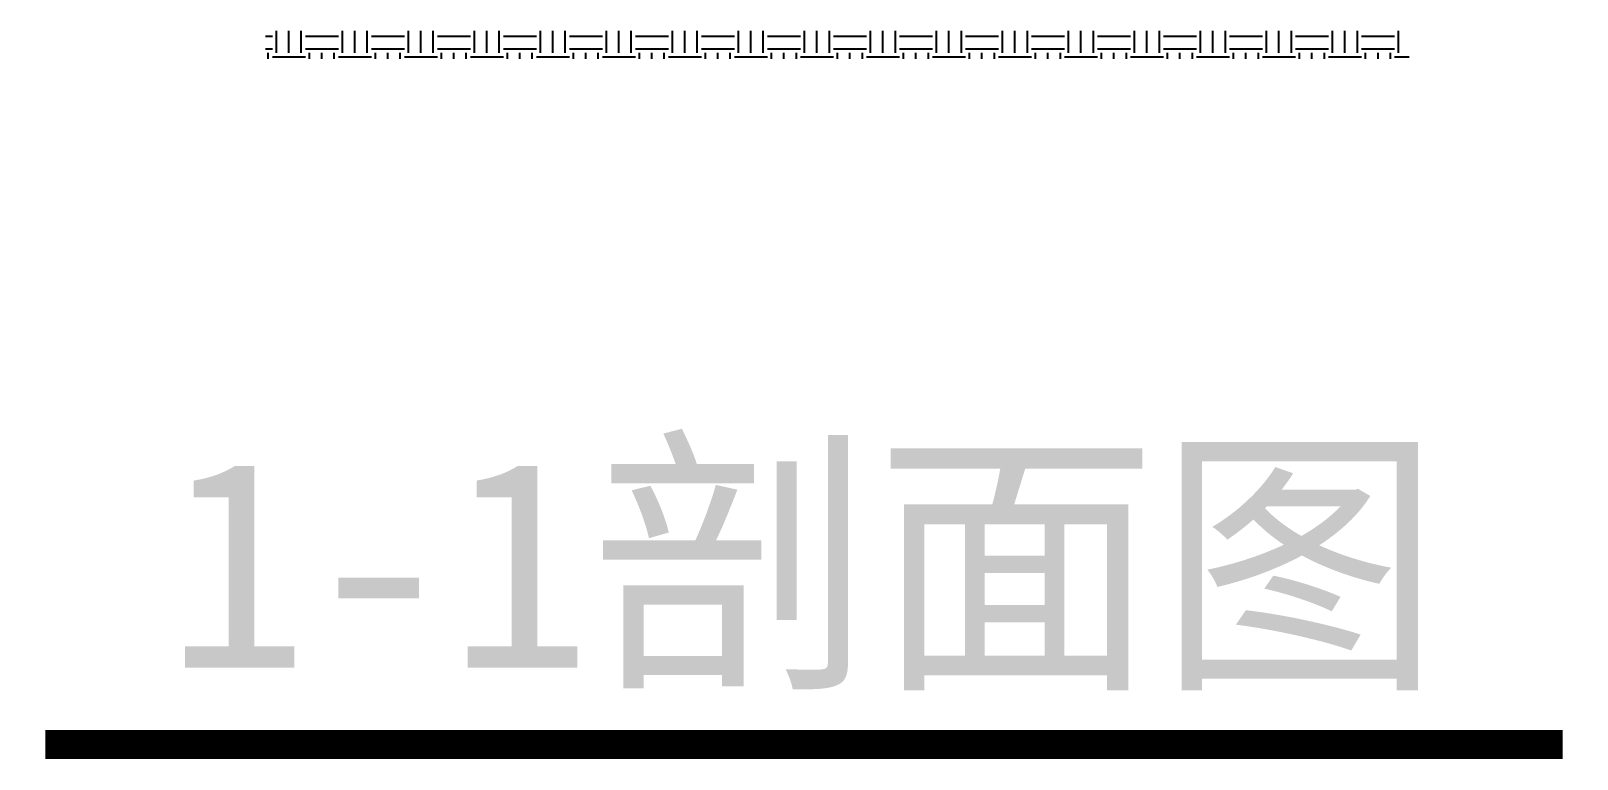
# Model space of a CAD drawing. Extents: x -202236 to 1002404, y -663931 to 1550022.
# Drawn here: x -71089 to -68114, y -347174 to -345772 of the extents above; entities that cross this region are included whole.
import ezdxf
from ezdxf.enums import TextEntityAlignment as Align

# ---------------------------------------------------------------- set-up
doc = ezdxf.new("R2010")
doc.units = 0
doc.linetypes.add('ZN-DASH', pattern=[0.35, 0.25, -0.1])
for name, color, linetype in [('!ZN6-虚线-8', 8, 'ZN-DASH'), ('00-Hatch', 8, 'Continuous'), ('3符号', 173, 'Continuous')]:
    doc.layers.add(name, color=color, linetype=linetype)
doc.styles.add('中南符号', font='simhei.ttf')

# ---------------------------------------------------------------- blocks, each defined once
blk = doc.blocks.new('20250915154908')
at = {"layer": '00-Hatch'}
h = blk.add_hatch(dxfattribs=at)
h.set_pattern_fill('EARTH', color=256, scale=20, angle=-21.6976, style=0)
h.set_pattern_definition([(360, (-173050.06, -137907.47), (63.5, 63.5), [63.5, -63.5]), (360, (-173050.06, -137883.66), (63.5, 63.5), [63.5, -63.5]), (360, (-173050.06, -137859.85), (63.5, 63.5), [63.5, -63.5]), (90, (-173042.12, -137851.91), (-63.5, 63.5), [63.5, -63.5]), (90, (-173018.31, -137851.91), (-63.5, 63.5), [63.5, -63.5]), (90, (-172994.496, -137851.91), (-63.5, 63.5), [63.5, -63.5])])
edge = h.paths.add_edge_path()
edge.add_line((-1995.4, -700), (204.6, -700))
edge.add_line((204.6, -700), (204.6, -753.9))
edge.add_line((204.6, -753.9), (-1995.4, -753.9))
edge.add_line((-1995.4, -753.9), (-1995.4, -700))
blk = doc.blocks.new('*U1013')
at = {"const_width": 0.7}
blk.add_lwpolyline([(0, 0), (36.487, 0)], dxfattribs=at)
at = {"color": 0, "style": '中南符号', "flags": 8}
blk.add_attdef('图名', text='', height=5, dxfattribs=at).set_placement((18.243, 1.847), align=Align.CENTER)
blk.add_attdef('比例', (39.287, 1.847), '', height=4, dxfattribs=at)

msp = doc.modelspace()

# ---------------------------------------------------------------- block references
at = {"layer": '!ZN6-虚线-8', "ltscale": 80}
msp.add_blockref('20250915154908', (-68642.19, -345072.22), dxfattribs=at)
at = {"layer": '3符号', "color": 7}
ref = msp.add_blockref('*U1013', (-71061.16, -347145.63), dxfattribs=dict(at, xscale=80, yscale=80, zscale=80))
ref.add_attrib('图名', '1-1剖面图', dxfattribs={"layer": '0', "color": 0, "height": 400, "style": '中南符号'}).set_placement((-69601.69, -346997.88), align=Align.CENTER)

doc.saveas('drawing.dxf')
